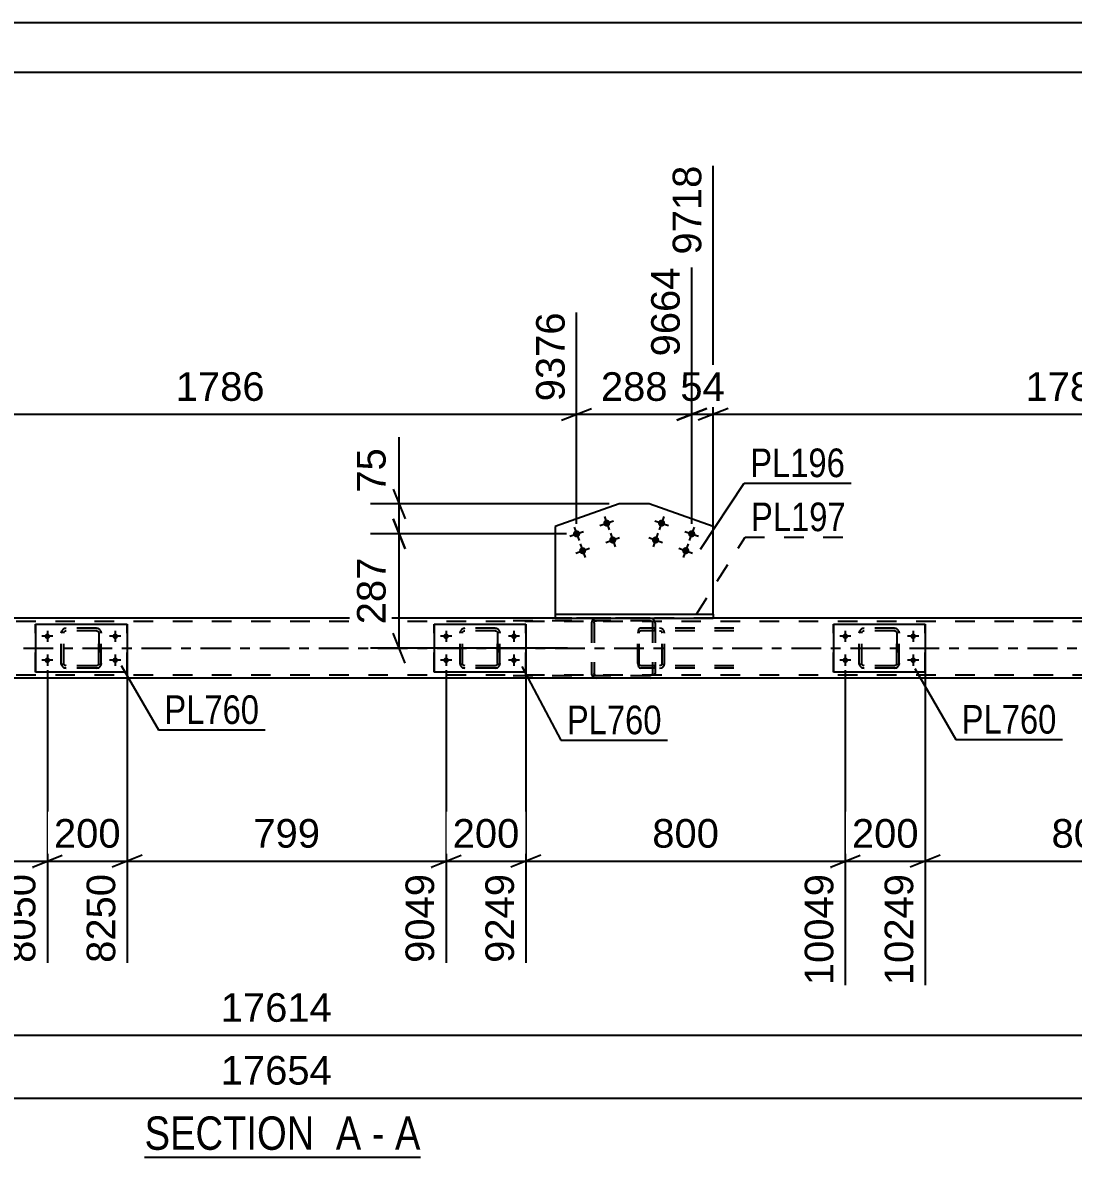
# Model space of a CAD drawing. Header units: millimetres. Extents: x -136 to 705, y -401 to 193.
# Drawn here: x 290.9 to 396.1, y 79.6 to 193.2 of the extents above; entities that cross this region are included whole.
import ezdxf

# ---------------------------------------------------------------- set-up
doc = ezdxf.new("R2010")
doc.units = ezdxf.units.MM
doc.linetypes.add('DXK_LINE_DOT2', pattern=[3.9198, 1.9599, -1.9599])
doc.linetypes.add('DXK_LINE_DOT3', pattern=[5.9187, 2.979, -0.9799, 0.9799, -0.9799])
doc.styles.add('Arial', font='ARIAL.TTF', dxfattribs={"height": 0.2})
doc.styles.add('Arial Narrow', font='ARIALN.TTF', dxfattribs={"height": 0.2})

# ---------------------------------------------------------------- blocks, each defined once
blk = doc.blocks.new('Unknown-318464307-1115')
at = {"color": 5, "linetype": 'Continuous'}
for p, q in [((705.2, 193.21), (-135.8, 193.21)), ((700.2, 188.21), (-130.8, 188.21))]:
    blk.add_line(p, q, dxfattribs=at)
blk = doc.blocks.new('Unknown-318464307-12 - 5264')
at = {"color": 6, "linetype": 'Continuous'}
blk.add_line((303.07, 79.58), (330.72, 79.58), dxfattribs=at)
at = {"color": 0, "linetype": 'Continuous'}
for points in [[(321.18, 80.33), (321.18, 83.83), (303.07, 83.83), (303.07, 80.33)], [(324.79, 80.33), (324.79, 83.83), (322.23, 83.83), (322.23, 80.33)], [(327.11, 80.33), (327.11, 83.83), (325.84, 83.83), (325.84, 80.33)], [(330.72, 80.33), (330.72, 83.83), (328.16, 83.83), (328.16, 80.33)]]:
    blk.add_wipeout(points, dxfattribs=at)
at = {"color": 7, "linetype": 'Continuous', "style": 'Arial Narrow'}
for s, p in [('SECTION ', (303.07, 80.33)), ('A', (322.23, 80.33)), ('A', (328.16, 80.33)), ('-', (325.84, 80.33))]:
    blk.add_text(s, height=3.34, dxfattribs=at).set_placement(p)
blk = doc.blocks.new('Part-318464307-5328 - 5264')
at = {"color": 2, "linetype": 'Continuous'}
for p, q in [((350.61, 145.01), (344.2, 142.74)), ((353.64, 145.01), (350.61, 145.01)), ((360.05, 142.74), (353.64, 145.01)), ((344.2, 142.74), (344.2, 133.96)), ((360.05, 133.96), (360.05, 142.74))]:
    blk.add_line(p, q, dxfattribs=at)
at = {"color": 7, "linetype": 'DXK_LINE_DOT2'}
blk.add_line((344.2, 133.96), (360.05, 133.96), dxfattribs=at)
blk = doc.blocks.new('Part-318464307-5333 - 5264')
at = {"color": 2, "linetype": 'Continuous'}
for p, q in [((344.2, 133.96), (344.2, 133.56)), ((344.2, 133.96), (360.05, 133.96)), ((344.2, 133.56), (360.05, 133.56)), ((360.05, 133.96), (360.05, 133.56))]:
    blk.add_line(p, q, dxfattribs=at)
blk = doc.blocks.new('Bolt-318464307-5334 - 5264')
at = {"linetype": 'Continuous'}
for points in [[(333.28, 131.48, -1), (333.28, 132.04, -1)], [(340.08, 131.48, -1), (340.08, 132.04, -1)], [(333.28, 129.08, -1), (333.28, 129.64, -1)], [(340.08, 129.08, -1), (340.08, 129.64, -1)]]:
    blk.add_hatch(color=1, dxfattribs=at).paths.add_polyline_path(points)
at = {"color": 1, "linetype": 'Continuous'}
for p, q in [((333.28, 132.32), (333.28, 131.2)), ((340.08, 132.32), (340.08, 131.2)), ((333.84, 131.76), (332.72, 131.76)), ((340.64, 131.76), (339.52, 131.76)), ((333.28, 129.92), (333.28, 128.8)), ((340.08, 129.92), (340.08, 128.8)), ((333.84, 129.36), (332.72, 129.36)), ((340.64, 129.36), (339.52, 129.36))]:
    blk.add_line(p, q, dxfattribs=at)
blk = doc.blocks.new('Bolt-318464307-5380 - 5264')
at = {"linetype": 'Continuous'}
for points in [[(293.33, 131.48, -1), (293.33, 132.04, -1)], [(300.13, 131.48, -1), (300.13, 132.04, -1)], [(293.33, 129.08, -1), (293.33, 129.64, -1)], [(300.13, 129.08, -1), (300.13, 129.64, -1)]]:
    blk.add_hatch(color=1, dxfattribs=at).paths.add_polyline_path(points)
at = {"color": 1, "linetype": 'Continuous'}
for p, q in [((293.33, 132.32), (293.33, 131.2)), ((300.13, 132.32), (300.13, 131.2)), ((293.89, 131.76), (292.77, 131.76)), ((300.69, 131.76), (299.57, 131.76)), ((293.33, 129.92), (293.33, 128.8)), ((300.13, 129.92), (300.13, 128.8)), ((293.89, 129.36), (292.77, 129.36)), ((300.69, 129.36), (299.57, 129.36))]:
    blk.add_line(p, q, dxfattribs=at)
blk = doc.blocks.new('Bolt-318464307-5381 - 5264')
at = {"linetype": 'Continuous'}
for points in [[(349.72, 143.21, -1), (349.04, 142.97, -1)], [(346.7, 142.14, -1), (346.02, 141.9, -1)], [(350.32, 141.52, -1), (349.64, 141.28, -1)], [(347.3, 140.45, -1), (346.63, 140.21, -1)]]:
    blk.add_hatch(color=1, dxfattribs=at).paths.add_polyline_path(points)
at = {"color": 1, "linetype": 'Continuous'}
for p, q in [((348.7, 142.85), (350.06, 143.33)), ((349.14, 143.77), (349.62, 142.41)), ((345.68, 141.78), (347.04, 142.26)), ((346.12, 142.7), (346.6, 141.35)), ((349.74, 142.08), (350.22, 140.72)), ((346.72, 141.01), (347.21, 139.65)), ((349.3, 141.16), (350.66, 141.64)), ((346.29, 140.09), (347.64, 140.57))]:
    blk.add_line(p, q, dxfattribs=at)
blk = doc.blocks.new('Bolt-318464307-5382 - 5264')
at = {"linetype": 'Continuous'}
for points in [[(373.28, 131.48, -1), (373.28, 132.04, -1)], [(380.08, 131.48, -1), (380.08, 132.04, -1)], [(373.28, 129.08, -1), (373.28, 129.64, -1)], [(380.08, 129.08, -1), (380.08, 129.64, -1)]]:
    blk.add_hatch(color=1, dxfattribs=at).paths.add_polyline_path(points)
at = {"color": 1, "linetype": 'Continuous'}
for p, q in [((373.28, 132.32), (373.28, 131.2)), ((380.08, 132.32), (380.08, 131.2)), ((373.84, 131.76), (372.72, 131.76)), ((380.64, 131.76), (379.52, 131.76)), ((373.28, 129.92), (373.28, 128.8)), ((380.08, 129.92), (380.08, 128.8)), ((373.84, 129.36), (372.72, 129.36)), ((380.64, 129.36), (379.52, 129.36))]:
    blk.add_line(p, q, dxfattribs=at)
blk = doc.blocks.new('Bolt-318464307-5399 - 5264')
at = {"linetype": 'Continuous'}
for points in [[(355.21, 142.97, -1), (354.53, 143.21, -1)], [(358.23, 141.9, -1), (357.55, 142.14, -1)], [(354.61, 141.28, -1), (353.93, 141.52, -1)], [(357.63, 140.21, -1), (356.95, 140.45, -1)]]:
    blk.add_hatch(color=1, dxfattribs=at).paths.add_polyline_path(points)
at = {"color": 1, "linetype": 'Continuous'}
for p, q in [((354.19, 143.33), (355.55, 142.85)), ((355.11, 143.77), (354.63, 142.41)), ((354.51, 142.08), (354.03, 140.72)), ((357.21, 142.26), (358.57, 141.78)), ((358.13, 142.7), (357.65, 141.35)), ((353.59, 141.64), (354.95, 141.16)), ((357.53, 141.01), (357.05, 139.65)), ((356.61, 140.57), (357.97, 140.09))]:
    blk.add_line(p, q, dxfattribs=at)
blk = doc.blocks.new('Part-318464307-5419 - 5264')
at = {"color": 7, "linetype": 'DXK_LINE_DOT2'}
for p, q in [((352.51, 132.27), (352.49, 132.08)), ((352.49, 129.04), (352.49, 132.08)), ((352.57, 132.42), (352.51, 132.27)), ((352.66, 132.53), (352.57, 132.42)), ((352.63, 132.08), (352.64, 132.18)), ((352.63, 129.04), (352.63, 132.08)), ((352.64, 132.18), (352.67, 132.25)), ((352.76, 132.56), (352.66, 132.53)), ((352.67, 132.25), (352.71, 132.31)), ((352.71, 132.31), (352.76, 132.32)), ((362.12, 132.56), (352.76, 132.56)), ((362.12, 132.32), (352.76, 132.32)), ((354.23, 132.32), (354.23, 132.56)), ((354.87, 132.53), (354.67, 132.56)), ((354.67, 132.32), (354.77, 132.31)), ((354.77, 132.31), (354.85, 132.25)), ((354.85, 132.25), (354.91, 132.18)), ((354.91, 132.18), (354.93, 132.08)), ((354.93, 129.04), (354.93, 132.08)), ((355.18, 132.08), (355.14, 132.27)), ((355.18, 129.04), (355.18, 132.08)), ((352.49, 129.04), (352.51, 128.86)), ((352.51, 128.86), (352.57, 128.7)), ((352.57, 128.7), (352.66, 128.6)), ((352.64, 128.95), (352.63, 129.04)), ((352.67, 128.87), (352.64, 128.95)), ((352.66, 128.6), (352.76, 128.56)), ((352.71, 128.82), (352.67, 128.87)), ((352.76, 128.8), (352.71, 128.82)), ((362.12, 128.8), (352.76, 128.8)), ((362.12, 128.56), (352.76, 128.56)), ((354.23, 128.56), (354.23, 128.8)), ((354.77, 128.82), (354.67, 128.8)), ((354.67, 128.56), (354.87, 128.6)), ((354.85, 128.87), (354.77, 128.82)), ((354.91, 128.95), (354.85, 128.87)), ((354.93, 129.04), (354.91, 128.95)), ((355.14, 128.86), (355.18, 129.04))]:
    blk.add_line(p, q, dxfattribs=at)
for centre, start, end in [((354.69, 132.07), 23.8964, 68.8499), ((354.69, 129.06), 291.1501, 336.1036)]:
    blk.add_arc(centre, 0.492, start, end, dxfattribs=at)
blk = doc.blocks.new('Part-318464307-5427 - 5264')
at = {"color": 2, "linetype": 'Continuous'}
for p, q in [((372.08, 132.96), (372.08, 128.16)), ((372.08, 132.96), (381.28, 132.96)), ((381.28, 132.96), (381.28, 128.16)), ((381.28, 128.16), (372.08, 128.16))]:
    blk.add_line(p, q, dxfattribs=at)
at = {"color": 7, "linetype": 'DXK_LINE_DOT2'}
for p, q in [((372.08, 128.16), (372.08, 132.96)), ((381.28, 128.16), (381.28, 132.96))]:
    blk.add_line(p, q, dxfattribs=at)
blk = doc.blocks.new('Part-318464307-5428 - 5264')
at = {"color": 7, "linetype": 'DXK_LINE_DOT2'}
for p, q in [((374.68, 132.08), (374.72, 132.27)), ((374.72, 132.27), (374.68, 132.08)), ((374.68, 129.04), (374.68, 132.08)), ((374.68, 129.04), (374.68, 132.08)), ((374.92, 132.08), (374.94, 132.18)), ((374.92, 129.04), (374.92, 132.08)), ((374.92, 129.04), (374.92, 132.08)), ((374.94, 132.18), (374.99, 132.25)), ((374.98, 132.53), (375.16, 132.56)), ((375.16, 132.56), (374.98, 132.53)), ((374.99, 132.25), (375.07, 132.31)), ((375.07, 132.31), (375.16, 132.32)), ((378.2, 132.56), (375.16, 132.56)), ((378.2, 132.32), (375.16, 132.32)), ((378.2, 132.56), (378.38, 132.53)), ((378.38, 132.53), (378.2, 132.56)), ((378.2, 132.32), (378.29, 132.31)), ((378.29, 132.31), (378.37, 132.25)), ((378.37, 132.25), (378.42, 132.18)), ((378.42, 132.18), (378.44, 132.08)), ((378.44, 129.04), (378.44, 132.08)), ((378.44, 132.08), (378.44, 129.04)), ((378.64, 132.27), (378.68, 132.08)), ((378.68, 132.08), (378.64, 132.27)), ((378.68, 129.04), (378.68, 132.08)), ((378.68, 129.04), (378.68, 132.08)), ((374.72, 128.86), (374.68, 129.04)), ((374.68, 129.04), (374.72, 128.86)), ((374.94, 128.95), (374.92, 129.04)), ((374.99, 128.87), (374.94, 128.95)), ((375.16, 128.56), (374.98, 128.6)), ((374.98, 128.6), (375.16, 128.56)), ((375.07, 128.82), (374.99, 128.87)), ((375.16, 128.8), (375.07, 128.82)), ((378.2, 128.8), (375.16, 128.8)), ((378.2, 128.56), (375.16, 128.56)), ((378.29, 128.82), (378.2, 128.8)), ((378.38, 128.6), (378.2, 128.56)), ((378.2, 128.56), (378.38, 128.6)), ((378.37, 128.87), (378.29, 128.82)), ((378.42, 128.95), (378.37, 128.87)), ((378.44, 129.04), (378.42, 128.95)), ((378.68, 129.04), (378.64, 128.86)), ((378.64, 128.86), (378.68, 129.04))]:
    blk.add_line(p, q, dxfattribs=at)
at = {"color": 7, "linetype": 'DXK_LINE_DOT3'}
blk.add_line((376.68, 130.56), (376.68, 130.56), dxfattribs=at)
at = {"color": 7, "linetype": 'DXK_LINE_DOT2'}
for centre, start, end in [((375.16, 132.08), 112.5, 157.5), ((375.16, 132.08), 112.5, 157.5), ((378.2, 132.08), 22.5, 67.5), ((378.2, 132.08), 22.5, 67.5), ((375.16, 129.04), 202.5, 247.5), ((375.16, 129.04), 202.5, 247.5), ((378.2, 129.04), 292.5, 337.5), ((378.2, 129.04), 292.5, 337.5)]:
    blk.add_arc(centre, 0.48, start, end, dxfattribs=at)
blk = doc.blocks.new('Part-318464307-5433 - 5264')
at = {"color": 2, "linetype": 'Continuous'}
for p, q in [((292.13, 132.96), (292.13, 128.16)), ((292.13, 132.96), (301.33, 132.96)), ((301.33, 132.96), (301.33, 128.16)), ((301.33, 128.16), (292.13, 128.16))]:
    blk.add_line(p, q, dxfattribs=at)
at = {"color": 7, "linetype": 'DXK_LINE_DOT2'}
for p, q in [((292.13, 128.16), (292.13, 132.96)), ((301.33, 128.16), (301.33, 132.96))]:
    blk.add_line(p, q, dxfattribs=at)
blk = doc.blocks.new('Part-318464307-5434 - 5264')
at = {"color": 7, "linetype": 'DXK_LINE_DOT2'}
for p, q in [((294.73, 132.08), (294.77, 132.27)), ((294.77, 132.27), (294.73, 132.08)), ((294.73, 129.04), (294.73, 132.08)), ((294.73, 129.04), (294.73, 132.08)), ((294.97, 132.08), (294.99, 132.18)), ((294.97, 129.04), (294.97, 132.08)), ((294.97, 129.04), (294.97, 132.08)), ((294.99, 132.18), (295.04, 132.25)), ((295.03, 132.53), (295.21, 132.56)), ((295.21, 132.56), (295.03, 132.53)), ((295.04, 132.25), (295.12, 132.31)), ((295.12, 132.31), (295.21, 132.32)), ((298.25, 132.56), (295.21, 132.56)), ((298.25, 132.32), (295.21, 132.32)), ((298.25, 132.56), (298.43, 132.53)), ((298.43, 132.53), (298.25, 132.56)), ((298.25, 132.32), (298.34, 132.31)), ((298.34, 132.31), (298.42, 132.25)), ((298.42, 132.25), (298.47, 132.18)), ((298.47, 132.18), (298.49, 132.08)), ((298.49, 129.04), (298.49, 132.08)), ((298.49, 132.08), (298.49, 129.04)), ((298.69, 132.27), (298.73, 132.08)), ((298.73, 132.08), (298.69, 132.27)), ((298.73, 129.04), (298.73, 132.08)), ((298.73, 129.04), (298.73, 132.08)), ((294.77, 128.86), (294.73, 129.04)), ((294.73, 129.04), (294.77, 128.86)), ((294.99, 128.95), (294.97, 129.04)), ((295.04, 128.87), (294.99, 128.95)), ((295.21, 128.56), (295.03, 128.6)), ((295.03, 128.6), (295.21, 128.56)), ((295.12, 128.82), (295.04, 128.87)), ((295.21, 128.8), (295.12, 128.82)), ((298.25, 128.8), (295.21, 128.8)), ((298.25, 128.56), (295.21, 128.56)), ((298.34, 128.82), (298.25, 128.8)), ((298.43, 128.6), (298.25, 128.56)), ((298.25, 128.56), (298.43, 128.6)), ((298.42, 128.87), (298.34, 128.82)), ((298.47, 128.95), (298.42, 128.87)), ((298.49, 129.04), (298.47, 128.95)), ((298.73, 129.04), (298.69, 128.86)), ((298.69, 128.86), (298.73, 129.04))]:
    blk.add_line(p, q, dxfattribs=at)
at = {"color": 7, "linetype": 'DXK_LINE_DOT3'}
blk.add_line((296.73, 130.56), (296.73, 130.56), dxfattribs=at)
at = {"color": 7, "linetype": 'DXK_LINE_DOT2'}
for centre, start, end in [((295.21, 132.08), 112.5, 157.5), ((295.21, 132.08), 112.5, 157.5), ((298.25, 132.08), 22.5, 67.5), ((298.25, 132.08), 22.5, 67.5), ((295.21, 129.04), 202.5, 247.5), ((295.21, 129.04), 202.5, 247.5), ((298.25, 129.04), 292.5, 337.5), ((298.25, 129.04), 292.5, 337.5)]:
    blk.add_arc(centre, 0.48, start, end, dxfattribs=at)
blk = doc.blocks.new('Part-318464307-5444 - 5264')
at = {"color": 7, "linetype": 'DXK_LINE_DOT2'}
for p, q in [((629.28, 133.24), (-28.68, 133.24)), ((360.05, 133.56), (344.2, 133.56)), ((629.28, 127.88), (-28.68, 127.88))]:
    blk.add_line(p, q, dxfattribs=at)
at = {"color": 2, "linetype": 'Continuous'}
for p, q in [((344.2, 133.56), (274.92, 133.56)), ((429.33, 133.56), (360.05, 133.56)), ((629.28, 127.56), (-24.68, 127.56))]:
    blk.add_line(p, q, dxfattribs=at)
at = {"color": 7, "linetype": 'DXK_LINE_DOT3'}
blk.add_line((-28.68, 130.56), (629.28, 130.56), dxfattribs=at)
blk = doc.blocks.new('Part-318464307-5537 - 5264')
at = {"color": 7, "linetype": 'DXK_LINE_DOT2'}
for p, q in [((334.68, 132.08), (334.72, 132.27)), ((334.72, 132.27), (334.68, 132.08)), ((334.68, 129.04), (334.68, 132.08)), ((334.68, 129.04), (334.68, 132.08)), ((334.92, 132.08), (334.94, 132.18)), ((334.92, 129.04), (334.92, 132.08)), ((334.92, 129.04), (334.92, 132.08)), ((334.94, 132.18), (334.99, 132.25)), ((334.98, 132.53), (335.16, 132.56)), ((335.16, 132.56), (334.98, 132.53)), ((334.99, 132.25), (335.07, 132.31)), ((335.07, 132.31), (335.16, 132.32)), ((338.2, 132.56), (335.16, 132.56)), ((338.2, 132.32), (335.16, 132.32)), ((338.2, 132.56), (338.38, 132.53)), ((338.38, 132.53), (338.2, 132.56)), ((338.2, 132.32), (338.29, 132.31)), ((338.29, 132.31), (338.37, 132.25)), ((338.37, 132.25), (338.42, 132.18)), ((338.42, 132.18), (338.44, 132.08)), ((338.44, 129.04), (338.44, 132.08)), ((338.44, 132.08), (338.44, 129.04)), ((338.64, 132.27), (338.68, 132.08)), ((338.68, 132.08), (338.64, 132.27)), ((338.68, 129.04), (338.68, 132.08)), ((338.68, 129.04), (338.68, 132.08)), ((334.72, 128.86), (334.68, 129.04)), ((334.68, 129.04), (334.72, 128.86)), ((334.94, 128.95), (334.92, 129.04)), ((334.99, 128.87), (334.94, 128.95)), ((335.16, 128.56), (334.98, 128.6)), ((334.98, 128.6), (335.16, 128.56)), ((335.07, 128.82), (334.99, 128.87)), ((335.16, 128.8), (335.07, 128.82)), ((338.2, 128.8), (335.16, 128.8)), ((338.2, 128.56), (335.16, 128.56)), ((338.29, 128.82), (338.2, 128.8)), ((338.38, 128.6), (338.2, 128.56)), ((338.2, 128.56), (338.38, 128.6)), ((338.37, 128.87), (338.29, 128.82)), ((338.42, 128.95), (338.37, 128.87)), ((338.44, 129.04), (338.42, 128.95)), ((338.68, 129.04), (338.64, 128.86)), ((338.64, 128.86), (338.68, 129.04))]:
    blk.add_line(p, q, dxfattribs=at)
at = {"color": 7, "linetype": 'DXK_LINE_DOT3'}
blk.add_line((336.68, 130.56), (336.68, 130.56), dxfattribs=at)
at = {"color": 7, "linetype": 'DXK_LINE_DOT2'}
for centre, start, end in [((335.16, 132.08), 112.5, 157.5), ((335.16, 132.08), 112.5, 157.5), ((338.2, 132.08), 22.5, 67.5), ((338.2, 132.08), 22.5, 67.5), ((335.16, 129.04), 202.5, 247.5), ((335.16, 129.04), 202.5, 247.5), ((338.2, 129.04), 292.5, 337.5), ((338.2, 129.04), 292.5, 337.5)]:
    blk.add_arc(centre, 0.48, start, end, dxfattribs=at)
blk = doc.blocks.new('Part-318464307-5561 - 5264')
at = {"color": 7, "linetype": 'DXK_LINE_DOT2'}
for p, q in [((353.72, 133.56), (339.81, 133.56)), ((353.72, 133.32), (339.81, 133.32)), ((347.88, 133.24), (347.84, 133.08)), ((347.84, 133.08), (347.84, 128.04)), ((347.88, 133.27), (347.88, 133.24)), ((348.1, 133.08), (348.12, 133.18)), ((348.1, 133.08), (348.1, 128.04)), ((348.12, 133.18), (348.17, 133.25)), ((348.35, 133.56), (348.16, 133.53)), ((348.17, 133.25), (348.26, 133.31)), ((348.26, 133.31), (348.35, 133.32)), ((353.91, 133.53), (353.72, 133.56)), ((353.72, 133.32), (353.81, 133.31)), ((353.81, 133.31), (353.9, 133.25)), ((353.9, 133.25), (353.95, 133.18)), ((353.95, 133.18), (353.97, 133.08)), ((353.97, 133.08), (353.97, 128.04)), ((354.19, 133.24), (354.19, 133.27)), ((354.23, 133.08), (354.19, 133.24)), ((354.23, 133.08), (354.23, 128.04)), ((353.72, 127.8), (339.81, 127.8)), ((353.72, 127.56), (339.81, 127.56)), ((347.84, 128.04), (347.86, 127.96)), ((347.86, 127.96), (347.88, 127.86)), ((348.12, 127.95), (348.1, 128.04)), ((348.17, 127.87), (348.12, 127.95)), ((348.16, 127.6), (348.35, 127.56)), ((348.26, 127.82), (348.17, 127.87)), ((348.35, 127.8), (348.26, 127.82)), ((353.81, 127.82), (353.72, 127.8)), ((353.72, 127.56), (353.91, 127.6)), ((353.9, 127.87), (353.81, 127.82)), ((353.95, 127.95), (353.9, 127.87)), ((353.97, 128.04), (353.95, 127.95)), ((354.19, 127.86), (354.21, 127.96)), ((354.21, 127.96), (354.23, 128.04))]:
    blk.add_line(p, q, dxfattribs=at)
for centre, start, end in [((348.33, 133.06), 110.7583, 155.68), ((353.74, 133.06), 24.32, 69.2417), ((348.33, 128.06), 204.32, 249.2417)]:
    blk.add_arc(centre, 0.496, start, end, dxfattribs=at)
blk = doc.blocks.new('Part-318464307-5588 - 5264')
at = {"color": 2, "linetype": 'Continuous'}
for p, q in [((332.08, 132.96), (332.08, 128.16)), ((332.08, 132.96), (341.28, 132.96)), ((341.28, 132.96), (341.28, 128.16)), ((341.28, 128.16), (332.08, 128.16))]:
    blk.add_line(p, q, dxfattribs=at)
at = {"color": 7, "linetype": 'DXK_LINE_DOT2'}
for p, q in [((332.08, 128.16), (332.08, 132.96)), ((341.28, 128.16), (341.28, 132.96))]:
    blk.add_line(p, q, dxfattribs=at)
blk = doc.blocks.new('StraightDimension-318464307-5868 - 5264')
at = {"color": 7, "linetype": 'Continuous'}
for p, q in [((261.28, 130.14), (261.28, 99.05)), ((293.33, 128.36), (293.33, 99.05)), ((262.78, 109.84), (259.78, 108.64)), ((261.28, 109.24), (293.33, 109.24)), ((291.83, 108.64), (294.83, 109.84))]:
    blk.add_line(p, q, dxfattribs=at)
at = {"color": 0}
blk.add_wipeout([(281.24, 109.99), (281.24, 114.19), (273.37, 114.19), (273.37, 109.99)], dxfattribs=at)
at = {"color": 3, "style": 'Arial'}
blk.add_text('801', height=2.865, dxfattribs=at).set_placement((273.97, 110.59))
at = {"color": 0, "linetype": 'Continuous'}
blk.add_wipeout([(292.73, 108.54), (288.53, 108.54), (288.53, 98.45), (292.73, 98.45)], dxfattribs=at)
at = {"color": 3, "linetype": 'Continuous', "style": 'Arial'}
blk.add_text('8050', height=2.865, rotation=90.0002, dxfattribs=at).set_placement((292.13, 99.05))
blk = doc.blocks.new('StraightDimension-318464307-6334 - 5264')
at = {"color": 7, "linetype": 'Continuous'}
blk.add_line((-29.48, 85.51), (662, 85.51), dxfattribs=at)
at = {"color": 0}
blk.add_wipeout([(322.42, 86.26), (322.42, 90.46), (310.1, 90.46), (310.1, 86.26)], dxfattribs=at)
at = {"color": 3, "style": 'Arial'}
blk.add_text('17654', height=2.865, dxfattribs=at).set_placement((310.7, 86.86))
blk = doc.blocks.new('StraightDimension-318464307-5922 - 5264')
at = {"color": 7, "linetype": 'Continuous'}
for p, q in [((381.28, 128.36), (381.28, 96.82)), ((413.28, 128.36), (413.28, 96.82)), ((382.78, 109.84), (379.78, 108.64)), ((381.28, 109.24), (413.28, 109.24)), ((411.78, 108.64), (414.78, 109.84))]:
    blk.add_line(p, q, dxfattribs=at)
at = {"color": 0}
blk.add_wipeout([(401.21, 109.99), (401.21, 114.19), (393.34, 114.19), (393.34, 109.99)], dxfattribs=at)
at = {"color": 3, "style": 'Arial'}
blk.add_text('800', height=2.865, dxfattribs=at).set_placement((393.94, 110.59))
at = {"color": 0, "linetype": 'Continuous'}
blk.add_wipeout([(412.68, 108.54), (408.48, 108.54), (408.48, 96.22), (412.68, 96.22)], dxfattribs=at)
at = {"color": 3, "linetype": 'Continuous', "style": 'Arial'}
blk.add_text('11049', height=2.865, rotation=90.0002, dxfattribs=at).set_placement((412.08, 96.82))
blk = doc.blocks.new('StraightDimension-318464307-5904 - 5264')
at = {"color": 7, "linetype": 'Continuous'}
for p, q in [((341.28, 128.36), (341.28, 99.05)), ((373.28, 128.36), (373.28, 96.82)), ((342.78, 109.84), (339.78, 108.64)), ((341.28, 109.24), (373.28, 109.24)), ((371.78, 108.64), (374.78, 109.84))]:
    blk.add_line(p, q, dxfattribs=at)
at = {"color": 0}
blk.add_wipeout([(361.21, 109.99), (361.21, 114.19), (353.34, 114.19), (353.34, 109.99)], dxfattribs=at)
at = {"color": 3, "style": 'Arial'}
blk.add_text('800', height=2.865, dxfattribs=at).set_placement((353.94, 110.59))
at = {"color": 0, "linetype": 'Continuous'}
blk.add_wipeout([(372.68, 108.54), (368.48, 108.54), (368.48, 96.22), (372.68, 96.22)], dxfattribs=at)
at = {"color": 3, "linetype": 'Continuous', "style": 'Arial'}
blk.add_text('10049', height=2.865, rotation=90.0002, dxfattribs=at).set_placement((372.08, 96.82))
blk = doc.blocks.new('StraightDimension-318464307-6125 - 5264')
at = {"color": 7, "linetype": 'Continuous'}
for p, q in [((360.05, 134.96), (360.05, 178.88)), ((431.5, 143.02), (431.5, 166.41)), ((361.55, 154.59), (358.55, 153.39)), ((430, 153.39), (433, 154.59)), ((360.05, 153.99), (431.5, 153.99))]:
    blk.add_line(p, q, dxfattribs=at)
at = {"color": 0}
blk.add_wipeout([(400.82, 154.74), (400.82, 158.94), (390.73, 158.94), (390.73, 154.74)], dxfattribs=at)
at = {"color": 3, "style": 'Arial'}
blk.add_text('1786', height=2.865, dxfattribs=at).set_placement((391.33, 155.34))
at = {"color": 0, "linetype": 'Continuous'}
blk.add_wipeout([(430.9, 167.01), (426.7, 167.01), (426.7, 154.69), (430.9, 154.69)], dxfattribs=at)
at = {"color": 3, "linetype": 'Continuous', "style": 'Arial'}
blk.add_text('11504', height=2.865, rotation=90.0002, dxfattribs=at).set_placement((430.3, 155.29))
blk = doc.blocks.new('StraightDimension-318464307-5877 - 5264')
at = {"color": 7, "linetype": 'Continuous'}
for p, q in [((293.33, 128.36), (293.33, 99.05)), ((301.33, 128.36), (301.33, 99.05)), ((291.83, 108.64), (294.83, 109.84)), ((293.33, 109.24), (301.33, 109.24)), ((302.83, 109.84), (299.83, 108.64))]:
    blk.add_line(p, q, dxfattribs=at)
at = {"color": 0}
blk.add_wipeout([(301.26, 109.99), (301.26, 114.19), (293.39, 114.19), (293.39, 109.99)], dxfattribs=at)
at = {"color": 0, "linetype": 'Continuous'}
blk.add_wipeout([(300.73, 108.54), (296.53, 108.54), (296.53, 98.45), (300.73, 98.45)], dxfattribs=at)
at = {"color": 3, "style": 'Arial'}
blk.add_text('200', height=2.865, dxfattribs=at).set_placement((293.99, 110.59))
at = {"color": 3, "linetype": 'Continuous', "style": 'Arial'}
blk.add_text('8250', height=2.865, rotation=90.0002, dxfattribs=at).set_placement((300.13, 99.05))
blk = doc.blocks.new('StraightDimension-318464307-5886 - 5264')
at = {"color": 7, "linetype": 'Continuous'}
for p, q in [((301.33, 128.36), (301.33, 99.05)), ((333.28, 128.36), (333.28, 99.05)), ((302.83, 109.84), (299.83, 108.64)), ((301.33, 109.24), (333.28, 109.24)), ((331.78, 108.64), (334.78, 109.84))]:
    blk.add_line(p, q, dxfattribs=at)
at = {"color": 0}
blk.add_wipeout([(321.24, 109.99), (321.24, 114.19), (313.37, 114.19), (313.37, 109.99)], dxfattribs=at)
at = {"color": 3, "style": 'Arial'}
blk.add_text('799', height=2.865, dxfattribs=at).set_placement((313.97, 110.59))
at = {"color": 0, "linetype": 'Continuous'}
blk.add_wipeout([(332.68, 108.54), (328.48, 108.54), (328.48, 98.45), (332.68, 98.45)], dxfattribs=at)
at = {"color": 3, "linetype": 'Continuous', "style": 'Arial'}
blk.add_text('9049', height=2.865, rotation=90.0002, dxfattribs=at).set_placement((332.08, 99.05))
blk = doc.blocks.new('StraightDimension-318464307-5895 - 5264')
at = {"color": 7, "linetype": 'Continuous'}
for p, q in [((333.28, 128.36), (333.28, 99.05)), ((341.28, 128.36), (341.28, 99.05)), ((331.78, 108.64), (334.78, 109.84)), ((333.28, 109.24), (341.28, 109.24)), ((342.78, 109.84), (339.78, 108.64))]:
    blk.add_line(p, q, dxfattribs=at)
at = {"color": 0}
blk.add_wipeout([(341.21, 109.99), (341.21, 114.19), (333.34, 114.19), (333.34, 109.99)], dxfattribs=at)
at = {"color": 0, "linetype": 'Continuous'}
blk.add_wipeout([(340.68, 108.54), (336.48, 108.54), (336.48, 98.45), (340.68, 98.45)], dxfattribs=at)
at = {"color": 3, "style": 'Arial'}
blk.add_text('200', height=2.865, dxfattribs=at).set_placement((333.94, 110.59))
at = {"color": 3, "linetype": 'Continuous', "style": 'Arial'}
blk.add_text('9249', height=2.865, rotation=90.0002, dxfattribs=at).set_placement((340.08, 99.05))
blk = doc.blocks.new('StraightDimension-318464307-5913 - 5264')
at = {"color": 7, "linetype": 'Continuous'}
for p, q in [((373.28, 128.36), (373.28, 96.82)), ((381.28, 128.36), (381.28, 96.82)), ((371.78, 108.64), (374.78, 109.84)), ((373.28, 109.24), (381.28, 109.24)), ((382.78, 109.84), (379.78, 108.64))]:
    blk.add_line(p, q, dxfattribs=at)
at = {"color": 0}
blk.add_wipeout([(381.21, 109.99), (381.21, 114.19), (373.34, 114.19), (373.34, 109.99)], dxfattribs=at)
at = {"color": 0, "linetype": 'Continuous'}
blk.add_wipeout([(380.68, 108.54), (376.48, 108.54), (376.48, 96.22), (380.68, 96.22)], dxfattribs=at)
at = {"color": 3, "style": 'Arial'}
blk.add_text('200', height=2.865, dxfattribs=at).set_placement((373.94, 110.59))
at = {"color": 3, "linetype": 'Continuous', "style": 'Arial'}
blk.add_text('10249', height=2.865, rotation=90.0002, dxfattribs=at).set_placement((380.08, 96.82))
blk = doc.blocks.new('StraightDimension-318464307-6132 - 5264')
at = {"color": 7, "linetype": 'Continuous'}
for p, q in [((360.05, 134.96), (360.05, 178.88)), ((357.89, 143.02), (357.89, 168.68)), ((356.39, 153.39), (359.39, 154.59)), ((361.55, 154.59), (358.55, 153.39)), ((357.89, 153.99), (360.05, 153.99))]:
    blk.add_line(p, q, dxfattribs=at)
at = {"color": 0, "linetype": 'Continuous'}
blk.add_wipeout([(359.45, 179.48), (355.25, 179.48), (355.25, 169.39), (359.45, 169.39)], dxfattribs=at)
at = {"color": 3, "linetype": 'Continuous', "style": 'Arial'}
blk.add_text('9718', height=2.865, rotation=90.0002, dxfattribs=at).set_placement((358.85, 169.99))
at = {"color": 0}
blk.add_wipeout([(361.79, 154.74), (361.79, 158.94), (356.15, 158.94), (356.15, 154.74)], dxfattribs=at)
at = {"color": 3, "style": 'Arial'}
blk.add_text('54', height=2.865, dxfattribs=at).set_placement((356.75, 155.34))
blk = doc.blocks.new('StraightDimension-318464307-6139 - 5264')
at = {"color": 7, "linetype": 'Continuous'}
for p, q in [((357.89, 143.02), (357.89, 168.68)), ((346.36, 143.02), (346.36, 164.18)), ((344.86, 153.39), (347.86, 154.59)), ((359.39, 154.59), (356.39, 153.39)), ((346.36, 153.99), (357.89, 153.99))]:
    blk.add_line(p, q, dxfattribs=at)
at = {"color": 0}
blk.add_wipeout([(356.06, 154.74), (356.06, 158.94), (348.19, 158.94), (348.19, 154.74)], dxfattribs=at)
at = {"color": 3, "style": 'Arial'}
blk.add_text('288', height=2.865, dxfattribs=at).set_placement((348.79, 155.34))
at = {"color": 0, "linetype": 'Continuous'}
blk.add_wipeout([(357.29, 169.28), (353.09, 169.28), (353.09, 159.19), (357.29, 159.19)], dxfattribs=at)
at = {"color": 3, "linetype": 'Continuous', "style": 'Arial'}
blk.add_text('9664', height=2.865, rotation=90.0002, dxfattribs=at).set_placement((356.69, 159.79))
blk = doc.blocks.new('StraightDimension-318464307-6148 - 5264')
at = {"color": 7, "linetype": 'Continuous'}
for p, q in [((274.92, 134.96), (274.92, 178.88)), ((346.36, 143.02), (346.36, 164.18)), ((276.42, 154.59), (273.42, 153.39)), ((344.86, 153.39), (347.86, 154.59)), ((274.92, 153.99), (346.36, 153.99))]:
    blk.add_line(p, q, dxfattribs=at)
at = {"color": 0}
blk.add_wipeout([(315.69, 154.74), (315.69, 158.94), (305.59, 158.94), (305.59, 154.74)], dxfattribs=at)
at = {"color": 3, "style": 'Arial'}
blk.add_text('1786', height=2.865, dxfattribs=at).set_placement((306.19, 155.34))
at = {"color": 0, "linetype": 'Continuous'}
blk.add_wipeout([(345.76, 164.78), (341.56, 164.78), (341.56, 154.69), (345.76, 154.69)], dxfattribs=at)
at = {"color": 3, "linetype": 'Continuous', "style": 'Arial'}
blk.add_text('9376', height=2.865, rotation=90.0002, dxfattribs=at).set_placement((345.16, 155.29))
blk = doc.blocks.new('StraightDimension-318464307-6249 - 5264')
at = {"color": 7, "linetype": 'Continuous'}
for p, q in [((328.57, 145.01), (328.57, 151.71)), ((328.57, 145.01), (328.57, 151.71)), ((327.97, 146.51), (329.17, 143.51)), ((349.61, 145.01), (325.72, 145.01)), ((328.57, 142.02), (328.57, 145.01)), ((329.17, 140.52), (327.97, 143.52)), ((345.36, 142.02), (325.72, 142.02))]:
    blk.add_line(p, q, dxfattribs=at)
at = {"color": 0}
blk.add_wipeout([(327.82, 151.19), (323.62, 151.19), (323.62, 145.54), (327.82, 145.54)], dxfattribs=at)
at = {"color": 3, "style": 'Arial'}
blk.add_text('75', height=2.865, rotation=90.0002, dxfattribs=at).set_placement((327.22, 146.14))
blk = doc.blocks.new('StraightDimension-318464307-6259 - 5264')
at = {"color": 7, "linetype": 'Continuous'}
for p, q in [((327.97, 143.52), (329.17, 140.52)), ((345.36, 142.02), (325.72, 142.02)), ((328.57, 130.56), (328.57, 142.02)), ((329.17, 129.06), (327.97, 132.06)), ((345.45, 130.56), (325.72, 130.56))]:
    blk.add_line(p, q, dxfattribs=at)
at = {"color": 0}
blk.add_wipeout([(327.82, 140.23), (323.62, 140.23), (323.62, 132.36), (327.82, 132.36)], dxfattribs=at)
at = {"color": 3, "style": 'Arial'}
blk.add_text('287', height=2.865, rotation=90.0002, dxfattribs=at).set_placement((327.22, 132.96))
blk = doc.blocks.new('StraightDimension-318464307-6302 - 5264')
at = {"color": 7, "linetype": 'Continuous'}
blk.add_line((-28.68, 91.8), (661.2, 91.8), dxfattribs=at)
at = {"color": 0}
blk.add_wipeout([(322.42, 92.55), (322.42, 96.75), (310.1, 96.75), (310.1, 92.55)], dxfattribs=at)
at = {"color": 3, "style": 'Arial'}
blk.add_text('17614', height=2.865, dxfattribs=at).set_placement((310.7, 93.15))
blk = doc.blocks.new('Mark-318464307-5324 - 5264')
at = {"color": 30, "linetype": 'Continuous'}
for p, q in [((358.77, 140.48), (363.15, 147.1)), ((363.15, 147.1), (373.85, 147.1))]:
    blk.add_line(p, q, dxfattribs=at)
at = {"color": 0}
blk.add_wipeout([(373.25, 147.7), (373.25, 150.7), (363.75, 150.7), (363.75, 147.7)], dxfattribs=at)
blk.add_wipeout([(373.25, 147.7), (373.25, 150.7), (363.75, 150.7), (363.75, 147.7)], dxfattribs=at)
at = {"color": 3, "style": 'Arial Narrow'}
blk.add_text('PL196', height=2.863, dxfattribs=at).set_placement((363.75, 147.7))
blk = doc.blocks.new('Mark-318464307-5329 - 5264')
at = {"color": 30, "linetype": 'DXK_LINE_DOT2'}
for p, q in [((358.37, 133.96), (363.23, 141.69)), ((363.23, 141.69), (373.93, 141.69))]:
    blk.add_line(p, q, dxfattribs=at)
at = {"color": 0}
blk.add_wipeout([(373.33, 142.29), (373.33, 145.29), (363.83, 145.29), (363.83, 142.29)], dxfattribs=at)
blk.add_wipeout([(373.33, 142.29), (373.33, 145.29), (363.83, 145.29), (363.83, 142.29)], dxfattribs=at)
at = {"color": 3, "style": 'Arial Narrow'}
blk.add_text('PL197', height=2.863, dxfattribs=at).set_placement((363.83, 142.29))
blk = doc.blocks.new('Mark-318464307-5423 - 5264')
at = {"color": 30, "linetype": 'Continuous'}
for p, q in [((380.24, 128.52), (384.34, 121.41)), ((384.34, 121.41), (395.05, 121.41))]:
    blk.add_line(p, q, dxfattribs=at)
at = {"color": 0}
blk.add_wipeout([(394.45, 122.01), (394.45, 125.01), (384.94, 125.01), (384.94, 122.01)], dxfattribs=at)
blk.add_wipeout([(394.45, 122.01), (394.45, 125.01), (384.94, 125.01), (384.94, 122.01)], dxfattribs=at)
at = {"color": 3, "style": 'Arial Narrow'}
blk.add_text('PL760', height=2.863, dxfattribs=at).set_placement((384.94, 122.01))
blk = doc.blocks.new('Mark-318464307-5429 - 5264')
at = {"color": 30, "linetype": 'Continuous'}
for p, q in [((300.72, 128.83), (304.45, 122.38)), ((304.45, 122.38), (315.16, 122.38))]:
    blk.add_line(p, q, dxfattribs=at)
at = {"color": 0}
blk.add_wipeout([(314.56, 122.98), (314.56, 125.98), (305.05, 125.98), (305.05, 122.98)], dxfattribs=at)
blk.add_wipeout([(314.56, 122.98), (314.56, 125.98), (305.05, 125.98), (305.05, 122.98)], dxfattribs=at)
at = {"color": 3, "style": 'Arial Narrow'}
blk.add_text('PL760', height=2.863, dxfattribs=at).set_placement((305.05, 122.98))
blk = doc.blocks.new('Mark-318464307-5584 - 5264')
at = {"color": 30, "linetype": 'Continuous'}
for p, q in [((340.86, 128.75), (344.78, 121.35)), ((344.78, 121.35), (355.48, 121.35))]:
    blk.add_line(p, q, dxfattribs=at)
at = {"color": 0}
blk.add_wipeout([(354.88, 121.95), (354.88, 124.95), (345.38, 124.95), (345.38, 121.95)], dxfattribs=at)
blk.add_wipeout([(354.88, 121.95), (354.88, 124.95), (345.38, 124.95), (345.38, 121.95)], dxfattribs=at)
at = {"color": 3, "style": 'Arial Narrow'}
blk.add_text('PL760', height=2.863, dxfattribs=at).set_placement((345.38, 121.95))

msp = doc.modelspace()

# ---------------------------------------------------------------- block references
for name in ['Unknown-318464307-1115', 'Part-318464307-5328 - 5264', 'Bolt-318464307-5381 - 5264', 'Bolt-318464307-5399 - 5264', 'Part-318464307-5444 - 5264', 'Part-318464307-5433 - 5264', 'Part-318464307-5588 - 5264', 'Part-318464307-5561 - 5264', 'Part-318464307-5333 - 5264', 'Part-318464307-5427 - 5264', 'Bolt-318464307-5380 - 5264', 'Part-318464307-5434 - 5264', 'Bolt-318464307-5334 - 5264', 'Part-318464307-5537 - 5264', 'Part-318464307-5419 - 5264', 'Bolt-318464307-5382 - 5264', 'Part-318464307-5428 - 5264']:
    msp.add_blockref(name, (0, 0))

# ---------------------------------------------------------------- next in the draw order: block references
for name in ['StraightDimension-318464307-6125 - 5264', 'StraightDimension-318464307-5868 - 5264', 'Unknown-318464307-12 - 5264']:
    msp.add_blockref(name, (0, 0))

# ---------------------------------------------------------------- next in the draw order: block references
for name in ['StraightDimension-318464307-6132 - 5264', 'StraightDimension-318464307-6334 - 5264']:
    msp.add_blockref(name, (0, 0))

# ---------------------------------------------------------------- next in the draw order: block references
for name in ['StraightDimension-318464307-6139 - 5264', 'StraightDimension-318464307-5877 - 5264', 'StraightDimension-318464307-5904 - 5264', 'StraightDimension-318464307-5922 - 5264']:
    msp.add_blockref(name, (0, 0))

# ---------------------------------------------------------------- next in the draw order: block references
for name in ['StraightDimension-318464307-6148 - 5264', 'Mark-318464307-5324 - 5264', 'StraightDimension-318464307-5886 - 5264', 'StraightDimension-318464307-5913 - 5264']:
    msp.add_blockref(name, (0, 0))

# ---------------------------------------------------------------- next in the draw order: block references
for name in ['StraightDimension-318464307-6249 - 5264', 'Mark-318464307-5329 - 5264', 'StraightDimension-318464307-5895 - 5264']:
    msp.add_blockref(name, (0, 0))

# ---------------------------------------------------------------- next in the draw order: block references
for name in ['StraightDimension-318464307-6259 - 5264', 'StraightDimension-318464307-6302 - 5264']:
    msp.add_blockref(name, (0, 0))

# ---------------------------------------------------------------- next in the draw order: block references
for name in ['Mark-318464307-5429 - 5264', 'Mark-318464307-5584 - 5264', 'Mark-318464307-5423 - 5264']:
    msp.add_blockref(name, (0, 0))

doc.saveas('drawing.dxf')
